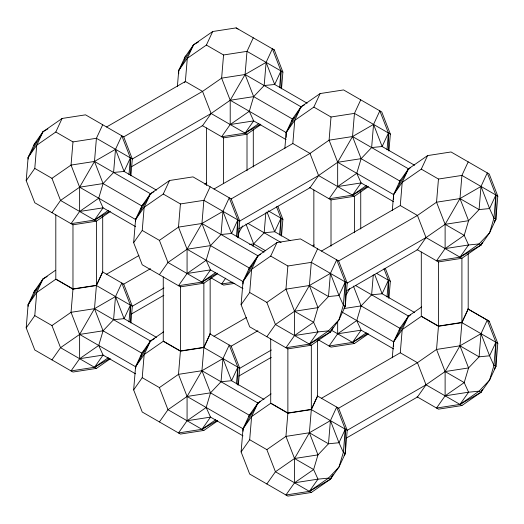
<?xml version="1.0" encoding="UTF-8"?>
<svg xmlns="http://www.w3.org/2000/svg" width="524" height="524" viewBox="0 0 524 524"><rect width="100%" height="100%" fill="white"/><g stroke="black" fill="none" stroke-linecap="round" stroke-linejoin="round"><path stroke-width="0.79" d="M110.243 211.572L96.416 221.167L72.974 224.796L34.781 202.749L26.2 180.629L28.126 157.462L34.414 143.93L42.994 131.721L62.087 118.463L85.536 114.841L123.723 136.888L132.303 159.008L130.908 175.776M26.2 180.629L34.781 168.414L36.713 145.253L42.994 131.721L47.9 128.884M110.243 358.809L96.416 368.405L72.974 372.033L34.781 349.98L26.2 327.86L28.126 304.699L34.414 291.161L42.994 278.951L55.505 270.273M26.2 327.86L34.781 315.651L36.713 292.49L42.994 278.951L47.199 276.528M28.126 159.086L28.126 157.462L36.713 145.253L55.806 132.002L72.974 141.912L71.041 165.073L79.622 187.192L79.622 211.473L71.041 223.683L94.49 220.054L109.909 211.152M28.126 306.317L28.126 304.699L36.713 292.49L55.806 279.24L72.974 289.15L71.041 312.311L79.622 334.43L79.622 358.704L71.041 370.92L94.49 367.291L109.909 358.39M135.513 226.578L103.071 207.845L79.622 211.473L98.715 198.223L103.071 183.57L113.584 172.475L115.509 149.307L121.797 135.775L130.378 157.894L130.378 174.885M135.513 373.809L103.071 355.082L79.622 358.704L98.715 345.454L103.071 330.801L113.584 319.706L115.509 296.545L121.797 283.006L130.378 305.132L130.378 322.122M128.983 174.662L130.378 157.894L124.096 171.433L113.584 172.475M217.696 273.607L203.869 283.202L180.42 286.831L142.233 264.784L133.653 242.664L135.578 219.504L141.866 205.965L150.447 193.756L169.54 180.505L192.989 176.876L231.176 198.923L239.756 221.043L238.361 237.817M128.983 321.9L130.378 305.132L124.096 318.664L113.584 319.706M130.908 323.013L132.303 306.245L123.723 284.126L102.318 271.766M133.653 242.664L142.233 230.455L144.166 207.294L150.447 193.756L153.951 191.732M217.696 420.844L203.869 430.44L180.42 434.069L142.233 412.021L133.653 389.902L135.578 366.735L141.866 353.202L150.447 340.993L163.612 331.849M133.653 389.902L142.233 377.686L144.166 354.525L150.447 340.993L154.652 338.563M177.387 86.493L178.717 70.524L185.005 56.985L193.585 44.776L212.679 31.525L236.127 27.896L274.314 49.944L282.894 72.063L281.499 88.838M135.578 221.121L135.578 219.504L144.166 207.294L163.259 194.037L180.42 203.947L178.494 227.115L187.075 249.234L187.075 273.508L178.494 285.718L201.943 282.089L217.355 273.187M135.578 368.359L135.578 366.735L144.166 354.525L163.259 341.275L180.42 351.185L178.494 374.346L187.075 396.465L187.075 420.746L178.494 432.955L201.943 429.326L217.355 420.425M178.717 73.76L178.717 70.524L187.304 58.315L206.397 45.064L223.558 54.974L221.632 78.135L230.213 100.254L230.213 124.529L221.632 136.738L245.081 133.109L260.493 124.208M242.966 288.613L210.524 269.88L187.075 273.508L206.168 260.258L210.524 245.605L221.036 234.51L222.962 211.349L229.243 197.81L237.831 219.929L237.831 237.732M242.966 435.85L210.524 417.117L187.075 420.746L206.168 407.495L210.524 392.843L221.036 381.747L222.962 358.586L229.243 345.047L237.831 367.167L237.831 384.97M236.435 236.704L237.831 219.929L231.549 233.468L221.036 234.51M241.106 304.699L243.031 281.539L249.313 268L257.9 255.791L276.993 242.54L300.442 238.911L338.628 260.959L347.209 283.078L345.283 306.239L338.995 319.778L330.415 331.987L311.322 345.237L287.873 348.866L249.686 326.819L241.106 304.699L249.686 292.49L251.612 269.329L257.9 255.791L260.703 254.173M236.435 383.935L237.831 367.167L231.549 380.706L221.036 381.747M238.361 385.055L239.756 368.28L231.176 346.161L209.77 333.801M286.104 139.633L253.662 120.9L230.213 124.529L249.306 111.278L253.662 96.626L264.175 85.53L266.1 62.369L272.388 48.83L274.314 49.944M317.216 395.836L338.628 408.196L347.209 430.315L345.283 453.476L338.995 467.015L330.415 479.224L311.322 492.475L287.873 496.104L249.686 474.056L241.106 451.937L243.031 428.776L249.313 415.237L257.9 403.028L271.065 393.891M252.974 246.175L253.662 243.863L264.175 232.767L265.838 212.796M241.106 451.937L249.686 439.728L251.612 416.567L257.9 403.028L260.703 401.41M279.574 87.724L280.969 70.95L272.388 48.83M284.84 148.534L286.169 132.559L292.451 119.02L301.038 106.811L320.131 93.56L343.58 89.932L381.767 111.979L390.347 134.098L388.952 150.873M279.574 234.962L280.969 218.187L276.528 206.744M281.499 236.075L282.894 219.301L277.864 206.332M214.008 189.013L292.824 143.511L294.757 120.35L301.038 106.811L304.542 104.787M243.031 283.969L243.031 281.539L251.612 269.329L270.712 256.079L287.873 265.989L285.947 289.15L294.527 311.269L294.527 335.543L285.947 347.753L309.389 344.124L330.415 331.987L333.225 327.12M243.031 431.2L243.031 428.776L251.612 416.567L270.712 403.31L287.873 413.22L285.947 436.387L294.527 458.507L294.527 482.781L285.947 494.99L309.389 491.361L330.415 479.224L333.225 474.351M286.169 137.412L286.169 132.559L294.757 120.35L313.85 107.099L331.011 117.009L329.085 140.17L337.666 162.289L337.666 186.564L329.085 198.773L352.534 195.144L367.946 186.249M393.557 201.668L361.115 182.935L337.666 186.564L356.759 173.313L361.115 158.661L371.627 147.565L373.553 124.404L379.834 110.865L388.422 132.985L388.422 150.788M367.946 333.48L352.534 342.382L329.085 346.01L337.666 333.801L356.759 320.55L361.115 305.898L371.627 294.802L373.291 274.838M387.02 149.759L388.422 132.985L382.134 146.523L371.627 147.565M392.293 210.569L393.622 194.594L399.904 181.055L408.491 168.846L427.584 155.595L451.026 151.967L489.219 174.02L497.8 196.14L495.874 219.301L489.586 232.839L481.006 245.049L461.913 258.299L438.464 261.928L417.058 249.568M387.02 296.997L388.422 280.222L383.981 268.779M388.952 298.11L390.347 281.336L385.317 268.373M321.461 251.048L400.277 205.546L402.203 182.385L408.491 168.846L410.587 167.634M392.293 357.807L393.622 341.831L399.904 328.293L408.491 316.083L421.656 306.946M321.461 398.286L400.277 352.783L402.203 329.622L408.491 316.083L410.587 314.872M393.622 199.448L393.622 194.594L402.203 182.385L421.296 169.134L438.464 179.044L436.538 202.205L445.118 224.324L445.118 248.599L436.538 260.814L459.98 257.186L481.006 245.049L482.611 242.265M393.622 346.685L393.622 341.831L402.203 329.622L421.296 316.372L438.464 326.282L436.538 349.442L445.118 371.562L445.118 395.836L436.538 408.045L459.98 404.423L481.006 392.279L489.586 380.07L495.874 366.538L497.8 343.371L489.219 321.251L468.194 309.114L461.913 322.653L459.98 345.814L445.118 371.562L426.025 384.812L347.209 430.315L311.322 409.598L287.873 413.22M33.955 145.469L34.414 143.93L36.628 141.591M33.955 292.706L34.414 291.161L36.628 288.829M184.317 59.297L185.005 56.985L186.112 55.819M140.949 209.05L141.866 205.965L144.631 203.043M140.949 356.287L141.866 353.202L144.631 350.281M291.763 121.332L292.451 119.02L294.115 117.271M248.854 269.546L249.313 268L251.527 265.661M248.854 416.776L249.313 415.237L251.527 412.899M399.216 183.374L399.904 181.055L401.011 179.889M399.216 330.605L399.904 328.293L401.011 327.127M55.806 132.002L62.087 118.463M102.704 124.751L96.416 138.284L94.49 161.451L79.622 187.192L60.529 200.45L51.948 212.659M198.491 41.94L193.585 44.776L187.304 58.315L185.372 81.475L184.468 82.759M206.397 45.064L212.679 31.525M55.806 214.886L55.806 279.017L72.974 288.927L96.416 285.298L102.704 271.76L102.704 215.75M102.704 271.982L96.416 285.521L94.49 308.682L79.622 334.43L60.529 347.681L51.948 359.89M163.259 194.037L169.54 180.505M253.288 37.807L247.007 51.345L245.081 74.506L230.213 100.254L211.12 113.505L132.303 159.008L96.416 138.284L72.974 141.912M210.15 186.786L203.869 200.325L201.943 223.486L187.075 249.234L167.981 262.485L159.401 274.694M313.85 107.099L320.131 93.56M163.259 276.921L163.259 341.052L180.42 350.962L203.869 347.333L210.15 333.795L210.15 278.598M210.15 334.024L203.869 347.556L201.943 370.723L187.075 396.465L167.981 409.722L159.401 421.931M270.712 256.079L276.993 242.54M360.741 99.842L354.46 113.38L352.534 136.541L337.666 162.289L318.572 175.54L239.756 221.043L203.869 200.325L180.42 203.947M317.603 248.821L311.322 262.36L309.389 285.521L294.527 311.269L275.434 324.52L266.854 336.729M331.738 329.137L330.415 331.987L328.489 330.873L317.976 331.915L294.527 335.543L313.621 322.293L317.976 307.64L328.489 296.545L330.415 273.384L336.696 259.845L345.283 281.964L345.283 306.239L344.078 308.328M421.296 169.134L427.584 155.595M270.712 338.956L270.712 403.087L287.873 412.997L311.322 409.375L317.603 395.836L317.603 340.633M317.603 396.059L311.322 409.598L309.389 432.759L294.527 458.507L275.434 471.757L266.854 483.966M468.194 161.877L461.913 175.416L459.98 198.576L445.118 224.324L426.025 237.575L347.209 283.078L311.322 262.36L287.873 265.989M331.738 476.375L330.415 479.224L328.489 478.111L317.976 479.152L294.527 482.781L313.621 469.53L317.976 454.878L328.489 443.782L330.415 420.621L336.696 407.083L345.283 429.202L345.283 453.476L344.078 455.566M481.995 242.907L481.006 245.049L479.08 243.935L468.567 244.977L445.118 248.599L464.212 235.348L468.567 220.696L479.08 209.6L481.006 186.439L487.287 172.9L495.874 195.026L495.874 219.301L494.263 222.084M421.296 252.018L421.296 316.149L438.464 326.059L461.913 322.43L468.194 308.891L468.194 253.688M481.995 390.144L481.006 392.279L461.913 405.537L438.464 409.159L417.058 396.799M28.126 157.462L42.994 131.721M28.126 304.699L42.994 278.951M178.717 70.524L193.585 44.776M135.578 219.504L150.447 193.756M135.578 366.735L150.447 340.993M286.169 132.559L301.038 106.811M238.649 232.879L242.671 225.916M243.031 281.539L257.9 255.791M243.031 428.776L257.9 403.028M393.622 194.594L408.491 168.846M346.102 294.914L349.718 288.652M393.622 341.831L408.491 316.083M482.611 389.502L481.006 392.279L479.08 391.166L468.567 392.207L445.118 395.836L464.212 382.586L468.567 367.933L479.08 356.837L481.006 333.677L487.287 320.138L495.874 342.257L495.874 366.538L494.263 369.322M106.562 126.978L185.372 81.475L202.539 91.386L211.12 113.505L202.539 125.714L131.465 166.75M225.7 278.192L221.632 283.975L232.951 282.226M292.824 143.511L309.992 153.421L318.572 175.54L309.992 187.749L238.918 228.785M344.379 307.529L345.283 306.239L343.351 305.125L338.995 295.503L330.415 273.384L309.389 285.521L285.947 289.15L266.854 302.4L249.686 292.49M400.277 205.546L417.438 215.456L426.025 237.575L417.438 249.784L346.371 290.82M494.518 221.226L495.874 219.301L493.942 218.187L489.586 208.559L481.006 186.439L459.98 198.576L436.538 202.205L417.438 215.456L338.628 260.959M344.379 454.76L345.283 453.476L343.351 452.363L338.995 442.741L330.415 420.621L309.389 432.759L285.947 436.387L266.854 449.638L249.686 439.728M400.277 352.783L417.438 362.693L426.025 384.812L417.438 397.022L346.371 438.057M494.518 368.464L495.874 366.538L493.942 365.418L489.586 355.796L481.006 333.677L459.98 345.814L436.538 349.442L417.438 362.693L338.628 408.196M34.781 168.414L51.948 178.324L71.041 165.073L94.49 161.451L115.509 149.307L124.096 171.433L156.538 190.16M108.317 210.458L94.49 220.054L103.071 207.845L98.715 198.223M258.908 123.513L245.081 133.109L253.662 120.9L249.306 111.278M260.834 124.627L247.007 134.223L223.558 137.851L202.153 125.491M204.779 184.245L206.751 182.869M142.233 230.455L159.401 240.365L178.494 227.115L201.943 223.486L222.962 211.349L231.549 233.468L263.991 252.201M34.781 315.651L51.948 325.561L71.041 312.311L94.49 308.682L115.509 296.545L124.096 318.664L156.538 337.397M215.77 272.493L201.943 282.089L210.524 269.88L206.168 260.258M108.317 357.696L94.49 367.291L103.071 355.082L98.715 345.454M366.361 185.548L352.534 195.144L361.115 182.935L356.759 173.313M368.287 186.668L354.46 196.264L331.011 199.886L309.605 187.527M312.887 245.822L314.204 244.911M142.233 377.686L159.401 387.596L178.494 374.346L201.943 370.723L222.962 358.586L231.549 380.706L263.991 399.432M215.77 419.731L201.943 429.326L210.524 417.117L206.168 407.495M366.361 332.786L352.534 342.382L361.115 330.172L356.759 320.55M318.474 339.886L331.011 347.124L354.46 343.495L368.287 333.899M123.723 136.888L202.539 91.386L221.632 78.135L245.081 74.506L266.1 62.369L274.687 84.488L307.13 103.221M231.176 198.923L309.992 153.421L329.085 140.17L352.534 136.541L373.553 124.404L382.134 146.523L414.582 165.257M106.562 274.216L138.932 255.522M123.723 284.126L150.467 268.688M163.973 287.958L132.303 306.245L96.416 285.521L72.974 289.15M131.465 313.987L163.835 295.294M214.008 336.251L246.378 317.564M231.176 346.161L257.913 330.723M271.425 349.999L239.756 368.28L203.869 347.556L180.42 351.185M238.918 376.022L271.288 357.335M223.558 54.974L247.007 51.345L282.894 72.063M292.451 119.02L253.662 96.626L230.213 100.254L286.687 132.86M331.011 117.009L354.46 113.38L390.347 134.098M141.866 205.965L103.071 183.57L79.622 187.192L136.096 219.798M399.904 181.055L361.115 158.661L337.666 162.289L393.432 194.489M438.464 179.044L461.913 175.416L497.8 196.14M249.313 268L210.524 245.605L187.075 249.234L243.549 281.84M249.621 244.485L253.662 243.863L265.655 250.786M234.883 283.34L223.558 285.089L211.021 277.851M141.866 353.202L103.071 330.801L79.622 334.43L136.096 367.036M344.137 308.525L361.115 305.898L399.904 328.293M438.464 326.282L461.913 322.653L497.8 343.371M249.313 415.237L210.524 392.843L187.075 396.465L243.549 429.071M264.175 85.53L274.687 84.488L280.969 70.95L280.969 87.94M264.175 232.767L274.687 231.726L290.204 240.68M371.627 294.802L382.134 293.761L414.582 312.494M236.127 27.896L238.053 29.01M301.555 107.112L245.081 74.506L253.662 96.626M409.008 169.147L352.534 136.541L361.115 158.661M211.12 113.505L247.007 134.223L247.007 170.758M318.572 175.54L354.46 196.264L354.46 232.794M426.025 237.575L461.913 258.299L461.913 322.43M467.808 308.891L489.219 321.251M268.229 210.831L282.894 219.301M376.383 273.273L390.347 281.336M247.911 223.375L281.1 242.54M355.357 285.41L409.008 316.385M150.964 194.05L94.49 161.451L103.071 183.57M258.417 256.092L201.943 223.486L210.524 245.605M341.91 311.977L393.432 341.727M393.557 348.905L361.115 330.172L337.666 333.801L337.666 321.664M331.299 330.127L354.46 343.495M426.025 384.812L461.913 405.537M150.964 341.288L94.49 308.682L103.071 330.801M258.417 403.323L201.943 370.723L210.524 392.843M96.416 368.405L60.529 347.681L51.948 325.561M203.869 430.44L167.981 409.722L159.401 387.596M311.322 492.475L275.434 471.757L266.854 449.638M374.739 274.694L382.134 293.761L388.422 280.222L388.422 298.025M353.418 286.065L361.115 305.898M266.991 211.893L274.687 231.726L280.969 218.187L280.969 235.178M245.966 224.03L253.662 243.863M266.854 302.4L275.434 324.52L311.322 345.237L311.322 409.375M159.401 240.365L167.981 262.485L203.869 283.202L203.869 347.333M51.948 178.324L60.529 200.45L96.416 221.167L96.416 285.298M438.464 261.928L438.464 326.059M360.741 191.653L360.741 228.995M331.011 199.886L331.011 246.162M313.85 189.976L313.85 246.804M287.873 348.866L287.873 412.997M253.288 129.618L253.288 166.96M223.558 137.851L223.558 183.315M206.397 127.941L206.397 185.581M180.42 286.831L180.42 350.962M72.974 224.796L72.974 288.927M345.283 281.964L343.351 305.125L338.995 319.778L328.489 330.873L309.389 344.124L317.976 331.915L313.621 322.293L294.527 311.269L317.976 307.64L309.389 285.521L328.489 296.545L338.995 295.503L345.283 281.964M345.283 429.202L343.351 452.363L338.995 467.015L328.489 478.111L309.389 491.361L317.976 479.152L313.621 469.53L294.527 458.507L317.976 454.878L309.389 432.759L328.489 443.782L338.995 442.741L345.283 429.202M495.874 195.026L493.942 218.187L489.586 232.839L479.08 243.935L459.98 257.186L468.567 244.977L464.212 235.348L445.118 224.324L468.567 220.696L459.98 198.576L479.08 209.6L489.586 208.559L495.874 195.026M495.874 342.257L493.942 365.418L489.586 380.07L479.08 391.166L459.98 404.423L468.567 392.207L464.212 382.586L445.118 371.562L468.567 367.933L459.98 345.814L479.08 356.837L489.586 355.796L495.874 342.257"/></g></svg>
